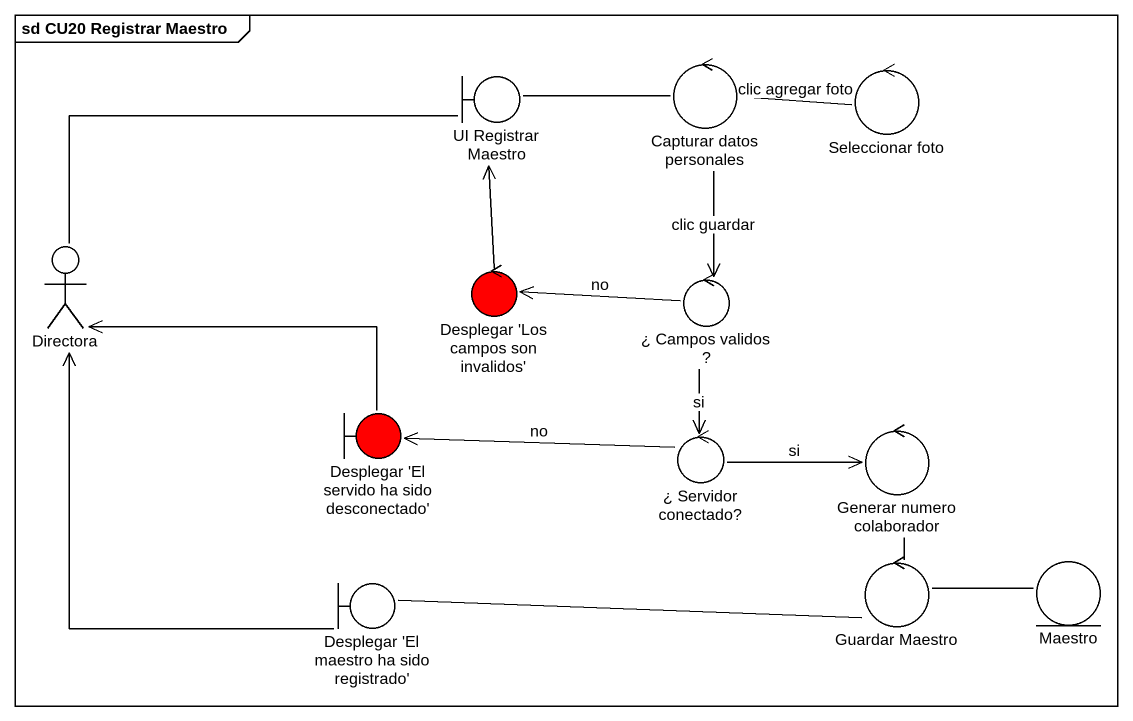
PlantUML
@startuml
mainframe sd CU20 Registrar Maestro
boundary "UI Registrar Maestro" as UI_Registrar_Maestro
control "Capturar datos personales" as Capturar_datos_personales
control "Seleccionar foto" as Seleccionar_foto
actor Directora
control "Desplegar 'Los campos son invalidos'" as Desplegar_Los_campos_son #FF0000
control "¿ Campos validos ?" as Campos_validos
boundary "Desplegar 'El servido ha sido desconectado'" as Desplegar_El_servido_ha #FF0000
control "¿ Servidor conectado?" as Servidor_conectado
control "Generar numero colaborador" as Generar_numero_colaborador
control "Guardar Maestro" as Guardar_Maestro
entity Maestro
boundary "Desplegar 'El maestro ha sido registrado'" as Desplegar_El_maestro_ha
Capturar_datos_personales -left- UI_Registrar_Maestro
Capturar_datos_personales --> Campos_validos : clic guardar
Seleccionar_foto -left- Capturar_datos_personales : clic agregar foto
Directora -right- UI_Registrar_Maestro
Desplegar_Los_campos_son -up-> UI_Registrar_Maestro
Campos_validos -left-> Desplegar_Los_campos_son : no
Campos_validos --> Servidor_conectado : si
Desplegar_El_servido_ha -left-> Directora
Servidor_conectado -left-> Desplegar_El_servido_ha : no
Servidor_conectado -right-> Generar_numero_colaborador : si
Generar_numero_colaborador -- Guardar_Maestro
Guardar_Maestro -right- Maestro
Guardar_Maestro -left- Desplegar_El_maestro_ha
Desplegar_El_maestro_ha -up-> Directora
@enduml
